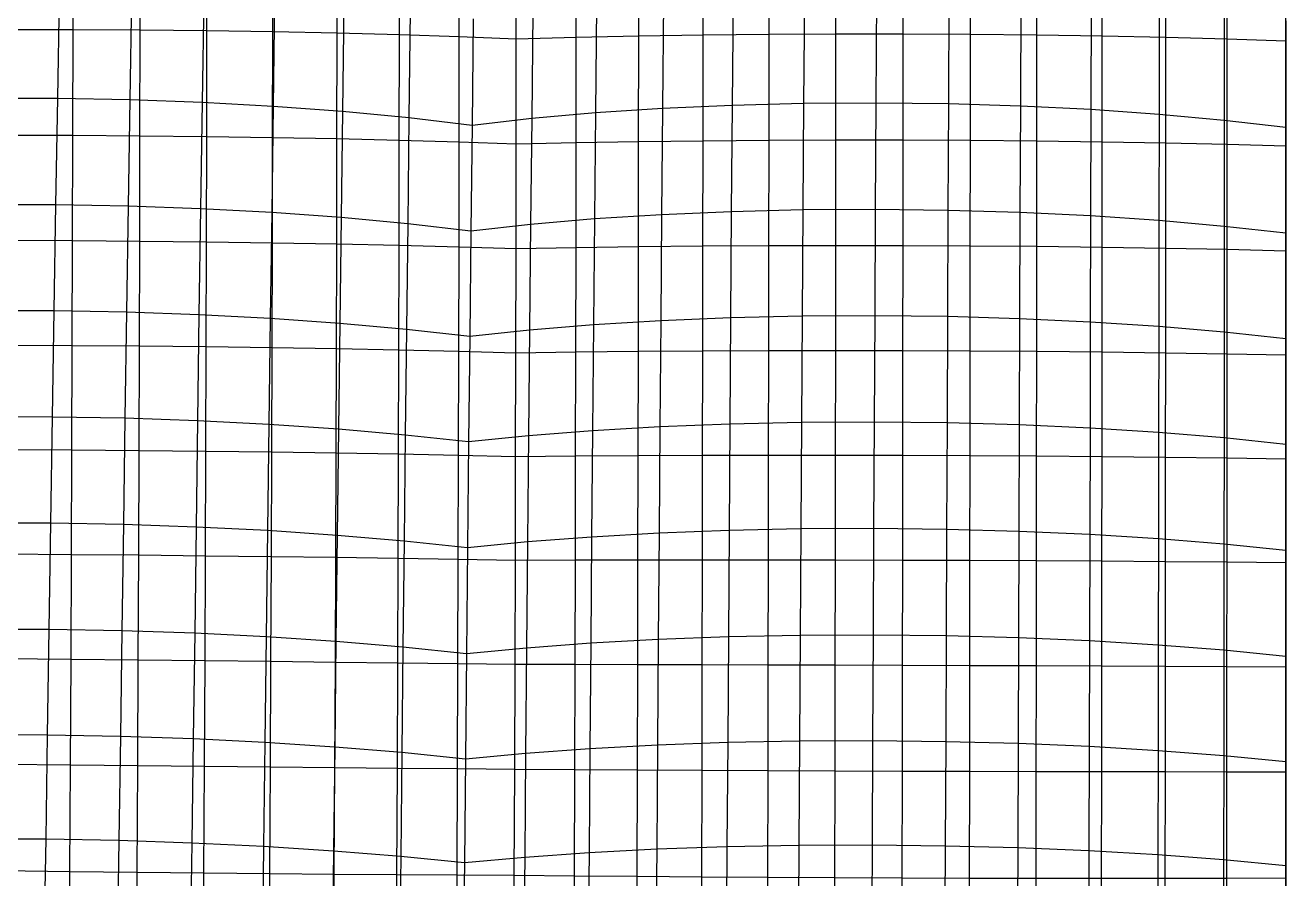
# Model space of a CAD drawing. Extents: x -429 to 429, y -1 to 209.
# Drawn here: x -39.8 to -0.01, y 73.77 to 100.71 of the extents above; entities that cross this region are included whole.
import ezdxf

# ---------------------------------------------------------------- set-up
doc = ezdxf.new("R2010")
doc.units = 0

msp = doc.modelspace()

# ---------------------------------------------------------------- linework, layer by layer
at = {"layer": 'default', "color": 3, "linetype": 'CONTINUOUS'}
for p, q in [((-38.289, 100.572, 18.514), (-38.285, 103.923, 18.32)), ((-36.17, 100.56, 18.467), (-36.166, 103.912, 18.274)), ((-34.064, 100.538, 18.233), (-34.06, 103.89, 18.039)), ((-31.987, 100.506, 17.811), (-31.983, 103.857, 17.617)), ((-29.956, 100.464, 17.205), (-29.952, 103.813, 17.012)), ((-27.987, 100.412, 16.421), (-27.984, 103.758, 16.228)), ((-26.096, 100.352, 15.465), (-26.093, 103.693, 15.272)), ((-24.298, 100.283, 14.344), (-24.295, 103.618, 14.151)), ((-24.298, 100.283, 14.344), (-24.295, 103.618, 14.151)), ((-22.405, 100.332, 15.304), (-22.402, 103.675, 15.111)), ((-20.433, 100.373, 16.092), (-20.431, 103.721, 15.898)), ((-18.398, 100.403, 16.701), (-18.396, 103.756, 16.507)), ((-16.317, 100.424, 17.125), (-16.315, 103.779, 16.931)), ((-14.206, 100.434, 17.363), (-14.205, 103.791, 17.168)), ((-12.083, 100.434, 17.411), (-12.081, 103.792, 17.216)), ((-9.963, 100.423, 17.269), (-9.962, 103.781, 17.074)), ((-7.864, 100.402, 16.939), (-7.863, 103.759, 16.744)), ((-5.803, 100.371, 16.422), (-5.802, 103.725, 16.228)), ((-3.796, 100.33, 15.725), (-3.795, 103.68, 15.531)), ((-1.859, 100.28, 14.85), (-1.859, 103.625, 14.657)), ((-0.008, 100.221, 13.807), (-0.008, 103.559, 13.614)), ((-40.404, 100.573, 18.37), (-38.289, 100.572, 18.514)), ((-38.295, 97.235, 18.684), (-38.289, 100.572, 18.514)), ((-38.289, 100.572, 18.514), (-36.17, 100.56, 18.467)), ((-36.176, 97.222, 18.638), (-36.17, 100.56, 18.467)), ((-36.17, 100.56, 18.467), (-34.064, 100.538, 18.233)), ((-34.069, 97.199, 18.404), (-34.064, 100.538, 18.233)), ((-34.064, 100.538, 18.233), (-31.987, 100.506, 17.811)), ((-31.992, 97.168, 17.982), (-31.987, 100.506, 17.811)), ((-31.987, 100.506, 17.811), (-29.956, 100.464, 17.205)), ((-29.96, 97.129, 17.376), (-29.956, 100.464, 17.205)), ((-29.956, 100.464, 17.205), (-27.987, 100.412, 16.421)), ((-27.991, 97.081, 16.592), (-27.987, 100.412, 16.421)), ((-27.987, 100.412, 16.421), (-26.096, 100.352, 15.465)), ((-26.1, 97.025, 15.635), (-26.096, 100.352, 15.465)), ((-26.096, 100.352, 15.465), (-24.298, 100.283, 14.344)), ((-24.301, 96.962, 14.514), (-24.298, 100.283, 14.344)), ((-24.301, 96.962, 14.514), (-24.298, 100.283, 14.344)), ((-24.298, 100.283, 14.344), (-22.405, 100.332, 15.304)), ((-22.408, 97.005, 15.475), (-22.405, 100.332, 15.304)), ((-22.405, 100.332, 15.304), (-20.433, 100.373, 16.092)), ((-20.436, 97.039, 16.263), (-20.433, 100.373, 16.092)), ((-20.433, 100.373, 16.092), (-18.398, 100.403, 16.701)), ((-18.401, 97.065, 16.872), (-18.398, 100.403, 16.701)), ((-18.398, 100.403, 16.701), (-16.317, 100.424, 17.125)), ((-16.32, 97.082, 17.297), (-16.317, 100.424, 17.125)), ((-16.317, 100.424, 17.125), (-14.206, 100.434, 17.363)), ((-14.209, 97.09, 17.534), (-14.206, 100.434, 17.363)), ((-14.206, 100.434, 17.363), (-12.083, 100.434, 17.411)), ((-12.085, 97.089, 17.582), (-12.083, 100.434, 17.411)), ((-12.083, 100.434, 17.411), (-9.963, 100.423, 17.269)), ((-9.965, 97.078, 17.44), (-9.963, 100.423, 17.269)), ((-9.963, 100.423, 17.269), (-7.864, 100.402, 16.939)), ((-7.865, 97.059, 17.11), (-7.864, 100.402, 16.939)), ((-7.864, 100.402, 16.939), (-5.803, 100.371, 16.422)), ((-5.804, 97.031, 16.594), (-5.803, 100.371, 16.422)), ((-5.803, 100.371, 16.422), (-3.796, 100.33, 15.725)), ((-3.797, 96.995, 15.896), (-3.796, 100.33, 15.725)), ((-3.796, 100.33, 15.725), (-1.859, 100.28, 14.85)), ((-1.86, 96.95, 15.021), (-1.859, 100.28, 14.85)), ((-1.859, 100.28, 14.85), (-0.008, 100.221, 13.807)), ((-0.008, 96.897, 13.977), (-0.008, 100.221, 13.807)), ((-40.41, 97.239, 18.541), (-38.295, 97.235, 18.684)), ((-38.303, 93.912, 18.831), (-38.295, 97.235, 18.684)), ((-38.295, 97.235, 18.684), (-36.176, 97.222, 18.638)), ((-36.183, 93.897, 18.785), (-36.176, 97.222, 18.638)), ((-36.176, 97.222, 18.638), (-34.069, 97.199, 18.404)), ((-34.076, 93.875, 18.55), (-34.069, 97.199, 18.404)), ((-34.069, 97.199, 18.404), (-31.992, 97.168, 17.982)), ((-31.998, 93.845, 18.128), (-31.992, 97.168, 17.982)), ((-31.992, 97.168, 17.982), (-29.96, 97.129, 17.376)), ((-29.966, 93.808, 17.522), (-29.96, 97.129, 17.376)), ((-29.96, 97.129, 17.376), (-27.991, 97.081, 16.592)), ((-27.996, 93.765, 16.738), (-27.991, 97.081, 16.592)), ((-27.991, 97.081, 16.592), (-26.1, 97.025, 15.635)), ((-26.105, 93.715, 15.781), (-26.1, 97.025, 15.635)), ((-26.1, 97.025, 15.635), (-24.301, 96.962, 14.514)), ((-24.306, 93.659, 14.659), (-24.301, 96.962, 14.514)), ((-24.306, 93.659, 14.659), (-24.301, 96.962, 14.514)), ((-24.301, 96.962, 14.514), (-22.408, 97.005, 15.475)), ((-22.412, 93.693, 15.62), (-22.408, 97.005, 15.475)), ((-22.408, 97.005, 15.475), (-20.436, 97.039, 16.263)), ((-20.44, 93.721, 16.409), (-20.436, 97.039, 16.263)), ((-20.436, 97.039, 16.263), (-18.401, 97.065, 16.872)), ((-18.405, 93.742, 17.018), (-18.401, 97.065, 16.872)), ((-18.401, 97.065, 16.872), (-16.32, 97.082, 17.297)), ((-16.323, 93.754, 17.443), (-16.32, 97.082, 17.297)), ((-16.32, 97.082, 17.297), (-14.209, 97.09, 17.534)), ((-14.212, 93.76, 17.681), (-14.209, 97.09, 17.534)), ((-14.209, 97.09, 17.534), (-12.085, 97.089, 17.582)), ((-12.087, 93.758, 17.729), (-12.085, 97.089, 17.582)), ((-12.085, 97.089, 17.582), (-9.965, 97.078, 17.44)), ((-9.967, 93.748, 17.587), (-9.965, 97.078, 17.44)), ((-9.965, 97.078, 17.44), (-7.865, 97.059, 17.11)), ((-7.867, 93.731, 17.256), (-7.865, 97.059, 17.11)), ((-7.865, 97.059, 17.11), (-5.804, 97.031, 16.594)), ((-5.805, 93.706, 16.74), (-5.804, 97.031, 16.594)), ((-5.804, 97.031, 16.594), (-3.797, 96.995, 15.896)), ((-3.798, 93.674, 16.042), (-3.797, 96.995, 15.896)), ((-3.797, 96.995, 15.896), (-1.86, 96.95, 15.021)), ((-1.86, 96.95, 15.021), (-0.008, 96.897, 13.977)), ((-1.86, 93.636, 15.167), (-1.86, 96.95, 15.021)), ((-0.008, 93.59, 14.123), (-0.008, 96.897, 13.977)), ((-40.418, 93.92, 18.687), (-38.303, 93.912, 18.831)), ((-38.312, 90.604, 18.949), (-38.303, 93.912, 18.831)), ((-38.303, 93.912, 18.831), (-36.183, 93.897, 18.785)), ((-36.192, 90.587, 18.904), (-36.183, 93.897, 18.785)), ((-36.183, 93.897, 18.785), (-34.076, 93.875, 18.55)), ((-34.084, 90.565, 18.669), (-34.076, 93.875, 18.55)), ((-34.076, 93.875, 18.55), (-31.998, 93.845, 18.128)), ((-32.006, 90.537, 18.247), (-31.998, 93.845, 18.128)), ((-31.998, 93.845, 18.128), (-29.966, 93.808, 17.522)), ((-29.974, 90.503, 17.641), (-29.966, 93.808, 17.522)), ((-29.966, 93.808, 17.522), (-27.996, 93.765, 16.738)), ((-28.003, 90.465, 16.856), (-27.996, 93.765, 16.738)), ((-27.996, 93.765, 16.738), (-26.105, 93.715, 15.781)), ((-26.111, 90.421, 15.899), (-26.105, 93.715, 15.781)), ((-26.105, 93.715, 15.781), (-24.306, 93.659, 14.659)), ((-24.311, 90.373, 14.777), (-24.306, 93.659, 14.659)), ((-24.311, 90.373, 14.777), (-24.306, 93.659, 14.659)), ((-24.306, 93.659, 14.659), (-22.412, 93.693, 15.62)), ((-22.418, 90.399, 15.739), (-22.412, 93.693, 15.62)), ((-22.412, 93.693, 15.62), (-20.44, 93.721, 16.409)), ((-20.445, 90.419, 16.527), (-20.44, 93.721, 16.409)), ((-20.44, 93.721, 16.409), (-18.405, 93.742, 17.018)), ((-18.41, 90.433, 17.137), (-18.405, 93.742, 17.018)), ((-18.405, 93.742, 17.018), (-16.323, 93.754, 17.443)), ((-16.328, 90.442, 17.562), (-16.323, 93.754, 17.443)), ((-16.323, 93.754, 17.443), (-14.212, 93.76, 17.681)), ((-14.216, 90.445, 17.8), (-14.212, 93.76, 17.681)), ((-14.212, 93.76, 17.681), (-12.087, 93.758, 17.729)), ((-12.091, 90.441, 17.848), (-12.087, 93.758, 17.729)), ((-12.087, 93.758, 17.729), (-9.967, 93.748, 17.587)), ((-9.97, 90.432, 17.706), (-9.967, 93.748, 17.587)), ((-9.967, 93.748, 17.587), (-7.867, 93.731, 17.256)), ((-7.87, 90.417, 17.376), (-7.867, 93.731, 17.256)), ((-7.867, 93.731, 17.256), (-5.805, 93.706, 16.74)), ((-5.807, 90.396, 16.859), (-5.805, 93.706, 16.74)), ((-5.805, 93.706, 16.74), (-3.798, 93.674, 16.042)), ((-3.799, 90.37, 16.16), (-3.798, 93.674, 16.042)), ((-3.798, 93.674, 16.042), (-1.86, 93.636, 15.167)), ((-1.861, 90.338, 15.285), (-1.86, 93.636, 15.167)), ((-1.86, 93.636, 15.167), (-0.008, 93.59, 14.123)), ((-0.008, 90.301, 14.241), (-0.008, 93.59, 14.123)), ((-40.428, 90.615, 18.806), (-38.312, 90.604, 18.949)), ((-38.324, 87.306, 19.038), (-38.312, 90.604, 18.949)), ((-38.312, 90.604, 18.949), (-36.192, 90.587, 18.904)), ((-36.203, 87.287, 18.992), (-36.192, 90.587, 18.904)), ((-36.192, 90.587, 18.904), (-34.084, 90.565, 18.669)), ((-34.095, 87.265, 18.757), (-34.084, 90.565, 18.669)), ((-34.084, 90.565, 18.669), (-32.006, 90.537, 18.247)), ((-32.016, 87.239, 18.335), (-32.006, 90.537, 18.247)), ((-32.006, 90.537, 18.247), (-29.974, 90.503, 17.641)), ((-29.983, 87.209, 17.729), (-29.974, 90.503, 17.641)), ((-29.974, 90.503, 17.641), (-28.003, 90.465, 16.856)), ((-28.012, 87.176, 16.944), (-28.003, 90.465, 16.856)), ((-28.003, 90.465, 16.856), (-26.111, 90.421, 15.899)), ((-26.119, 87.139, 15.986), (-26.111, 90.421, 15.899)), ((-26.111, 90.421, 15.899), (-24.311, 90.373, 14.777)), ((-24.318, 87.1, 14.864), (-24.311, 90.373, 14.777)), ((-24.318, 87.1, 14.864), (-24.311, 90.373, 14.777)), ((-24.311, 90.373, 14.777), (-22.418, 90.399, 15.739)), ((-22.424, 87.116, 15.826), (-22.418, 90.399, 15.739)), ((-22.418, 90.399, 15.739), (-20.445, 90.419, 16.527)), ((-20.451, 87.128, 16.615), (-20.445, 90.419, 16.527)), ((-20.445, 90.419, 16.527), (-18.41, 90.433, 17.137)), ((-18.415, 87.136, 17.225), (-18.41, 90.433, 17.137)), ((-18.41, 90.433, 17.137), (-16.328, 90.442, 17.562)), ((-16.333, 87.14, 17.65), (-16.328, 90.442, 17.562)), ((-16.328, 90.442, 17.562), (-14.216, 90.445, 17.8)), ((-14.22, 87.139, 17.888), (-14.216, 90.445, 17.8)), ((-14.216, 90.445, 17.8), (-12.091, 90.441, 17.848)), ((-12.095, 87.135, 17.936), (-12.091, 90.441, 17.848)), ((-12.091, 90.441, 17.848), (-9.97, 90.432, 17.706)), ((-9.973, 87.126, 17.795), (-9.97, 90.432, 17.706)), ((-9.97, 90.432, 17.706), (-7.87, 90.417, 17.376)), ((-7.872, 87.114, 17.464), (-7.87, 90.417, 17.376)), ((-7.87, 90.417, 17.376), (-5.807, 90.396, 16.859)), ((-5.809, 87.097, 16.947), (-5.807, 90.396, 16.859)), ((-5.807, 90.396, 16.859), (-3.799, 90.37, 16.16)), ((-3.8, 87.077, 16.248), (-3.799, 90.37, 16.16)), ((-3.799, 90.37, 16.16), (-1.861, 90.338, 15.285)), ((-1.862, 87.053, 15.373), (-1.861, 90.338, 15.285)), ((-1.861, 90.338, 15.285), (-0.008, 90.301, 14.241)), ((-0.008, 87.025, 14.328), (-0.008, 90.301, 14.241)), ((-40.44, 87.32, 18.894), (-38.324, 87.306, 19.038)), ((-38.337, 84.007, 19.093), (-38.324, 87.306, 19.038)), ((-38.324, 87.306, 19.038), (-36.203, 87.287, 18.992)), ((-36.216, 83.987, 19.048), (-36.203, 87.287, 18.992)), ((-36.203, 87.287, 18.992), (-34.095, 87.265, 18.757)), ((-34.107, 83.965, 18.813), (-34.095, 87.265, 18.757)), ((-34.095, 87.265, 18.757), (-32.016, 87.239, 18.335)), ((-32.027, 83.94, 18.391), (-32.016, 87.239, 18.335)), ((-32.016, 87.239, 18.335), (-29.983, 87.209, 17.729)), ((-29.993, 83.914, 17.785), (-29.983, 87.209, 17.729)), ((-29.983, 87.209, 17.729), (-28.012, 87.176, 16.944)), ((-28.022, 83.887, 17), (-28.012, 87.176, 16.944)), ((-28.012, 87.176, 16.944), (-26.119, 87.139, 15.986)), ((-26.128, 83.858, 16.042), (-26.119, 87.139, 15.986)), ((-26.119, 87.139, 15.986), (-24.318, 87.1, 14.864)), ((-24.327, 83.827, 14.918), (-24.318, 87.1, 14.864)), ((-24.327, 83.827, 14.918), (-24.318, 87.1, 14.864)), ((-24.318, 87.1, 14.864), (-22.424, 87.116, 15.826)), ((-22.432, 83.833, 15.881), (-22.424, 87.116, 15.826)), ((-22.424, 87.116, 15.826), (-20.451, 87.128, 16.615)), ((-20.458, 83.837, 16.671), (-20.451, 87.128, 16.615)), ((-20.451, 87.128, 16.615), (-18.415, 87.136, 17.225)), ((-18.421, 83.838, 17.281), (-18.415, 87.136, 17.225)), ((-18.415, 87.136, 17.225), (-16.333, 87.14, 17.65)), ((-16.338, 83.837, 17.706), (-16.333, 87.14, 17.65)), ((-16.333, 87.14, 17.65), (-14.22, 87.139, 17.888)), ((-14.225, 83.833, 17.944), (-14.22, 87.139, 17.888)), ((-14.22, 87.139, 17.888), (-12.095, 87.135, 17.936)), ((-12.099, 83.828, 17.992), (-12.095, 87.135, 17.936)), ((-12.095, 87.135, 17.936), (-9.973, 87.126, 17.795)), ((-9.977, 83.82, 17.85), (-9.973, 87.126, 17.795)), ((-9.973, 87.126, 17.795), (-7.872, 87.114, 17.464)), ((-7.875, 83.81, 17.52), (-7.872, 87.114, 17.464)), ((-7.872, 87.114, 17.464), (-5.809, 87.097, 16.947)), ((-5.811, 83.798, 17.003), (-5.809, 87.097, 16.947)), ((-5.809, 87.097, 16.947), (-3.8, 87.077, 16.248)), ((-3.802, 83.783, 16.303), (-3.8, 87.077, 16.248)), ((-3.8, 87.077, 16.248), (-1.862, 87.053, 15.373)), ((-1.862, 87.053, 15.373), (-0.008, 87.025, 14.328)), ((-1.862, 83.767, 15.428), (-1.862, 87.053, 15.373)), ((-0.008, 83.75, 14.383), (-0.008, 87.025, 14.328)), ((-40.454, 84.025, 18.95), (-38.337, 84.007, 19.093)), ((-38.352, 80.696, 19.11), (-38.337, 84.007, 19.093)), ((-38.337, 84.007, 19.093), (-36.216, 83.987, 19.048)), ((-36.23, 80.675, 19.064), (-36.216, 83.987, 19.048)), ((-36.216, 83.987, 19.048), (-34.107, 83.965, 18.813)), ((-34.121, 80.652, 18.83), (-34.107, 83.965, 18.813)), ((-34.107, 83.965, 18.813), (-32.027, 83.94, 18.391)), ((-32.041, 80.63, 18.408), (-32.027, 83.94, 18.391)), ((-32.027, 83.94, 18.391), (-29.993, 83.914, 17.785)), ((-30.006, 80.607, 17.803), (-29.993, 83.914, 17.785)), ((-29.993, 83.914, 17.785), (-28.022, 83.887, 17)), ((-28.034, 80.585, 17.019), (-28.022, 83.887, 17)), ((-28.022, 83.887, 17), (-26.128, 83.858, 16.042)), ((-26.139, 80.563, 16.063), (-26.128, 83.858, 16.042)), ((-26.128, 83.858, 16.042), (-24.327, 83.827, 14.918)), ((-24.337, 80.541, 14.941), (-24.327, 83.827, 14.918)), ((-24.337, 80.541, 14.941), (-24.327, 83.827, 14.918)), ((-24.327, 83.827, 14.918), (-22.432, 83.833, 15.881)), ((-22.44, 80.538, 15.902), (-22.432, 83.833, 15.881)), ((-22.432, 83.833, 15.881), (-20.458, 83.837, 16.671)), ((-20.465, 80.533, 16.69), (-20.458, 83.837, 16.671)), ((-20.458, 83.837, 16.671), (-18.421, 83.838, 17.281)), ((-18.428, 80.528, 17.299), (-18.421, 83.838, 17.281)), ((-18.421, 83.838, 17.281), (-16.338, 83.837, 17.706)), ((-16.344, 80.522, 17.723), (-16.338, 83.837, 17.706)), ((-16.338, 83.837, 17.706), (-14.225, 83.833, 17.944)), ((-14.23, 80.516, 17.961), (-14.225, 83.833, 17.944)), ((-14.225, 83.833, 17.944), (-12.099, 83.828, 17.992)), ((-12.104, 80.509, 18.009), (-12.099, 83.828, 17.992)), ((-12.099, 83.828, 17.992), (-9.977, 83.82, 17.85)), ((-9.981, 80.502, 17.867), (-9.977, 83.82, 17.85)), ((-9.977, 83.82, 17.85), (-7.875, 83.81, 17.52)), ((-7.879, 80.494, 17.537), (-7.875, 83.81, 17.52)), ((-7.875, 83.81, 17.52), (-5.811, 83.798, 17.003)), ((-5.815, 80.486, 17.021), (-5.811, 83.798, 17.003)), ((-5.811, 83.798, 17.003), (-3.802, 83.783, 16.303)), ((-3.804, 80.477, 16.323), (-3.802, 83.783, 16.303)), ((-3.802, 83.783, 16.303), (-1.862, 83.767, 15.428)), ((-1.864, 80.469, 15.449), (-1.862, 83.767, 15.428)), ((-1.862, 83.767, 15.428), (-0.008, 83.75, 14.383)), ((-0.008, 80.46, 14.405), (-0.008, 83.75, 14.383)), ((-40.47, 80.718, 18.967), (-38.352, 80.696, 19.11)), ((-38.369, 77.363, 19.091), (-38.352, 80.696, 19.11)), ((-38.352, 80.696, 19.11), (-36.23, 80.675, 19.064)), ((-36.248, 77.34, 19.045), (-36.23, 80.675, 19.064)), ((-36.23, 80.675, 19.064), (-34.121, 80.652, 18.83)), ((-34.138, 77.317, 18.811), (-34.121, 80.652, 18.83)), ((-34.121, 80.652, 18.83), (-32.041, 80.63, 18.408)), ((-32.058, 77.296, 18.39), (-32.041, 80.63, 18.408)), ((-32.041, 80.63, 18.408), (-30.006, 80.607, 17.803)), ((-30.023, 77.277, 17.787), (-30.006, 80.607, 17.803)), ((-30.006, 80.607, 17.803), (-28.034, 80.585, 17.019)), ((-28.049, 77.259, 17.006), (-28.034, 80.585, 17.019)), ((-28.034, 80.585, 17.019), (-26.139, 80.563, 16.063)), ((-26.153, 77.242, 16.053), (-26.139, 80.563, 16.063)), ((-26.139, 80.563, 16.063), (-24.337, 80.541, 14.941)), ((-24.348, 77.228, 14.935), (-24.337, 80.541, 14.941)), ((-24.348, 77.228, 14.935), (-24.337, 80.541, 14.941)), ((-24.337, 80.541, 14.941), (-22.44, 80.538, 15.902)), ((-22.449, 77.216, 15.892), (-22.44, 80.538, 15.902)), ((-22.44, 80.538, 15.902), (-20.465, 80.533, 16.69)), ((-20.473, 77.205, 16.676), (-20.465, 80.533, 16.69)), ((-20.465, 80.533, 16.69), (-18.428, 80.528, 17.299)), ((-18.434, 77.194, 17.282), (-18.428, 80.528, 17.299)), ((-18.428, 80.528, 17.299), (-16.344, 80.522, 17.723)), ((-16.349, 77.184, 17.705), (-16.344, 80.522, 17.723)), ((-16.344, 80.522, 17.723), (-14.23, 80.516, 17.961)), ((-14.235, 77.175, 17.941), (-14.23, 80.516, 17.961)), ((-14.23, 80.516, 17.961), (-12.104, 80.509, 18.009)), ((-12.109, 77.167, 17.989), (-12.104, 80.509, 18.009)), ((-12.104, 80.509, 18.009), (-9.981, 80.502, 17.867)), ((-9.986, 77.16, 17.848), (-9.981, 80.502, 17.867)), ((-9.981, 80.502, 17.867), (-7.879, 80.494, 17.537)), ((-7.884, 77.155, 17.519), (-7.879, 80.494, 17.537)), ((-7.879, 80.494, 17.537), (-5.815, 80.486, 17.021)), ((-5.819, 77.15, 17.005), (-5.815, 80.486, 17.021)), ((-5.815, 80.486, 17.021), (-3.804, 80.477, 16.323)), ((-3.808, 77.147, 16.309), (-3.804, 80.477, 16.323)), ((-3.804, 80.477, 16.323), (-1.864, 80.469, 15.449)), ((-1.866, 77.145, 15.438), (-1.864, 80.469, 15.449)), ((-1.864, 80.469, 15.449), (-0.008, 80.46, 14.405)), ((-0.008, 77.144, 14.399), (-0.008, 80.46, 14.405)), ((-40.487, 77.387, 18.949), (-38.369, 77.363, 19.091)), ((-38.389, 74, 19.037), (-38.369, 77.363, 19.091)), ((-38.369, 77.363, 19.091), (-36.248, 77.34, 19.045)), ((-36.267, 73.976, 18.99), (-36.248, 77.34, 19.045)), ((-36.248, 77.34, 19.045), (-34.138, 77.317, 18.811)), ((-34.158, 73.953, 18.757), (-34.138, 77.317, 18.811)), ((-34.138, 77.317, 18.811), (-32.058, 77.296, 18.39)), ((-32.078, 73.933, 18.339), (-32.058, 77.296, 18.39)), ((-32.058, 77.296, 18.39), (-30.023, 77.277, 17.787)), ((-30.042, 73.916, 17.739), (-30.023, 77.277, 17.787)), ((-30.023, 77.277, 17.787), (-28.049, 77.259, 17.006)), ((-28.067, 73.901, 16.962), (-28.049, 77.259, 17.006)), ((-28.049, 77.259, 17.006), (-26.153, 77.242, 16.053)), ((-26.169, 73.889, 16.015), (-26.153, 77.242, 16.053)), ((-26.153, 77.242, 16.053), (-24.348, 77.228, 14.935)), ((-24.361, 73.88, 14.904), (-24.348, 77.228, 14.935)), ((-24.361, 73.88, 14.904), (-24.348, 77.228, 14.935)), ((-24.348, 77.228, 14.935), (-22.449, 77.216, 15.892)), ((-22.458, 73.862, 15.854), (-22.449, 77.216, 15.892)), ((-22.449, 77.216, 15.892), (-20.473, 77.205, 16.676)), ((-20.48, 73.845, 16.633), (-20.473, 77.205, 16.676)), ((-20.473, 77.205, 16.676), (-18.434, 77.194, 17.282)), ((-18.44, 73.83, 17.234), (-18.434, 77.194, 17.282)), ((-18.434, 77.194, 17.282), (-16.349, 77.184, 17.705)), ((-16.355, 73.817, 17.653), (-16.349, 77.184, 17.705)), ((-16.349, 77.184, 17.705), (-14.235, 77.175, 17.941)), ((-14.241, 73.806, 17.887), (-14.235, 77.175, 17.941)), ((-14.235, 77.175, 17.941), (-12.109, 77.167, 17.989)), ((-12.115, 73.797, 17.934), (-12.109, 77.167, 17.989)), ((-12.109, 77.167, 17.989), (-9.986, 77.16, 17.848)), ((-9.992, 73.79, 17.794), (-9.986, 77.16, 17.848)), ((-9.986, 77.16, 17.848), (-7.884, 77.155, 17.519)), ((-7.89, 73.786, 17.467), (-7.884, 77.155, 17.519)), ((-7.884, 77.155, 17.519), (-5.819, 77.15, 17.005)), ((-5.825, 73.784, 16.956), (-5.819, 77.15, 17.005)), ((-5.819, 77.15, 17.005), (-3.808, 77.147, 16.309)), ((-3.813, 73.785, 16.266), (-3.808, 77.147, 16.309)), ((-3.808, 77.147, 16.309), (-1.866, 77.145, 15.438)), ((-1.869, 73.787, 15.401), (-1.866, 77.145, 15.438)), ((-1.866, 77.145, 15.438), (-0.008, 77.144, 14.399)), ((-0.008, 73.793, 14.368), (-0.008, 77.144, 14.399)), ((-40.506, 74.027, 18.897), (-38.389, 74, 19.037)), ((-38.409, 70.608, 18.964), (-38.389, 74, 19.037)), ((-38.389, 74, 19.037), (-36.267, 73.976, 18.99)), ((-36.288, 70.582, 18.916), (-36.267, 73.976, 18.99)), ((-36.267, 73.976, 18.99), (-34.158, 73.953, 18.757)), ((-34.179, 70.559, 18.684), (-34.158, 73.953, 18.757)), ((-34.158, 73.953, 18.757), (-32.078, 73.933, 18.339)), ((-32.099, 70.539, 18.267), (-32.078, 73.933, 18.339)), ((-32.078, 73.933, 18.339), (-30.042, 73.916, 17.739)), ((-30.063, 70.523, 17.671), (-30.042, 73.916, 17.739)), ((-30.042, 73.916, 17.739), (-28.067, 73.901, 16.962)), ((-28.087, 70.51, 16.9), (-28.067, 73.901, 16.962)), ((-28.067, 73.901, 16.962), (-26.169, 73.889, 16.015)), ((-26.185, 70.502, 15.958), (-26.169, 73.889, 16.015)), ((-26.169, 73.889, 16.015), (-24.361, 73.88, 14.904)), ((-24.374, 70.496, 14.854), (-24.361, 73.88, 14.904)), ((-24.374, 70.496, 14.854), (-24.361, 73.88, 14.904)), ((-24.361, 73.88, 14.904), (-22.458, 73.862, 15.854)), ((-22.468, 70.473, 15.797), (-22.458, 73.862, 15.854)), ((-22.458, 73.862, 15.854), (-20.48, 73.845, 16.633)), ((-20.487, 70.452, 16.569), (-20.48, 73.845, 16.633)), ((-20.48, 73.845, 16.633), (-18.44, 73.83, 17.234)), ((-18.446, 70.434, 17.166), (-18.44, 73.83, 17.234)), ((-18.44, 73.83, 17.234), (-16.355, 73.817, 17.653)), ((-16.361, 70.418, 17.581), (-16.355, 73.817, 17.653)), ((-16.355, 73.817, 17.653), (-14.241, 73.806, 17.887)), ((-14.247, 70.406, 17.813), (-14.241, 73.806, 17.887)), ((-14.241, 73.806, 17.887), (-12.115, 73.797, 17.934)), ((-12.121, 70.396, 17.86), (-12.115, 73.797, 17.934)), ((-12.115, 73.797, 17.934), (-9.992, 73.79, 17.794)), ((-9.999, 70.39, 17.72), (-9.992, 73.79, 17.794)), ((-9.992, 73.79, 17.794), (-7.89, 73.786, 17.467)), ((-7.897, 70.387, 17.395), (-7.89, 73.786, 17.467)), ((-7.89, 73.786, 17.467), (-5.825, 73.784, 16.956)), ((-5.831, 70.387, 16.888), (-5.825, 73.784, 16.956)), ((-5.825, 73.784, 16.956), (-3.813, 73.785, 16.266)), ((-3.818, 70.39, 16.202), (-3.813, 73.785, 16.266)), ((-3.813, 73.785, 16.266), (-1.869, 73.787, 15.401)), ((-1.872, 70.396, 15.344), (-1.869, 73.787, 15.401)), ((-1.869, 73.787, 15.401), (-0.008, 73.793, 14.368)), ((-0.008, 70.405, 14.318), (-0.008, 73.793, 14.368))]:
    msp.add_line(p, q, dxfattribs=at)
at = {"layer": 'default', "color": 5, "linetype": 'CONTINUOUS'}
for p, q in [((-38.724, 101.767, -19.552), (-38.785, 98.404, -20.194)), ((-36.44, 101.727, -19.593), (-36.495, 98.364, -20.235)), ((-34.165, 101.644, -19.398), (-34.215, 98.282, -20.037)), ((-31.925, 101.52, -18.969), (-31.97, 98.158, -19.602)), ((-17.454, 101.557, -20.178), (-17.485, 98.19, -20.818)), ((-15.205, 101.616, -20.584), (-15.231, 98.247, -21.227)), ((-12.926, 101.631, -20.755), (-12.947, 98.262, -21.4)), ((-10.641, 101.604, -20.69), (-10.656, 98.235, -21.334)), ((-8.376, 101.534, -20.389), (-8.386, 98.166, -21.03)), ((-29.744, 101.355, -18.31), (-29.785, 97.995, -18.936)), ((-27.647, 101.151, -17.429), (-27.686, 97.794, -18.045)), ((-23.771, 101.131, -17.61), (-23.81, 97.773, -18.226)), ((-21.761, 101.313, -18.683), (-21.799, 97.952, -19.308)), ((-19.647, 101.456, -19.542), (-19.682, 98.091, -20.176)), ((-6.156, 101.421, -19.855), (-6.162, 98.055, -20.49)), ((-4.006, 101.268, -19.096), (-4.008, 97.904, -19.723)), ((-1.949, 101.076, -18.118), (-1.949, 97.715, -18.735)), ((-25.657, 100.911, -16.336), (-25.695, 97.558, -16.94)), ((-25.657, 100.911, -16.336), (-25.695, 97.558, -16.94)), ((-0.008, 100.846, -16.932), (-0.008, 97.49, -17.538)), ((-41.059, 98.402, -19.915), (-38.785, 98.404, -20.194)), ((-38.785, 98.404, -20.194), (-38.842, 95.051, -20.783)), ((-38.785, 98.404, -20.194), (-36.495, 98.364, -20.235)), ((-36.495, 98.364, -20.235), (-36.549, 95.01, -20.824)), ((-36.495, 98.364, -20.235), (-34.215, 98.282, -20.037)), ((-34.215, 98.282, -20.037), (-34.265, 94.929, -20.626)), ((-34.215, 98.282, -20.037), (-31.97, 98.158, -19.602)), ((-31.97, 98.158, -19.602), (-32.017, 94.808, -20.19)), ((-31.97, 98.158, -19.602), (-29.785, 97.995, -18.936)), ((-29.785, 97.995, -18.936), (-29.829, 94.649, -19.522)), ((-29.785, 97.995, -18.936), (-27.686, 97.794, -18.045)), ((-23.81, 97.773, -18.226), (-21.799, 97.952, -19.308)), ((-21.799, 97.952, -19.308), (-21.83, 94.603, -19.895)), ((-21.799, 97.952, -19.308), (-19.682, 98.091, -20.176)), ((-19.682, 98.091, -20.176), (-19.711, 94.738, -20.765)), ((-19.682, 98.091, -20.176), (-17.485, 98.19, -20.818)), ((-17.485, 98.19, -20.818), (-17.511, 94.833, -21.408)), ((-17.485, 98.19, -20.818), (-15.231, 98.247, -21.227)), ((-15.231, 98.247, -21.227), (-15.254, 94.888, -21.819)), ((-15.231, 98.247, -21.227), (-12.947, 98.262, -21.4)), ((-12.947, 98.262, -21.4), (-12.966, 94.902, -21.992)), ((-12.947, 98.262, -21.4), (-10.656, 98.235, -21.334)), ((-10.656, 98.235, -21.334), (-10.672, 94.875, -21.926)), ((-10.656, 98.235, -21.334), (-8.386, 98.166, -21.03)), ((-8.386, 98.166, -21.03), (-8.399, 94.808, -21.62)), ((-8.386, 98.166, -21.03), (-6.162, 98.055, -20.49)), ((-6.162, 98.055, -20.49), (-6.171, 94.7, -21.08)), ((-6.162, 98.055, -20.49), (-4.008, 97.904, -19.723)), ((-4.008, 97.904, -19.723), (-4.014, 94.554, -20.31)), ((-4.008, 97.904, -19.723), (-1.949, 97.715, -18.735)), ((-27.686, 97.794, -18.045), (-27.726, 94.454, -18.629)), ((-27.686, 97.794, -18.045), (-25.695, 97.558, -16.94)), ((-25.695, 97.558, -16.94), (-25.731, 94.224, -17.521)), ((-25.695, 97.558, -16.94), (-25.731, 94.224, -17.521)), ((-25.695, 97.558, -16.94), (-23.81, 97.773, -18.226)), ((-23.81, 97.773, -18.226), (-23.845, 94.431, -18.81)), ((-1.949, 97.715, -18.735), (-1.952, 94.37, -19.32)), ((-1.949, 97.715, -18.735), (-0.008, 97.49, -17.538)), ((-0.008, 97.49, -17.538), (-0.008, 94.152, -18.12)), ((-41.119, 95.05, -20.504), (-38.842, 95.051, -20.783)), ((-38.842, 95.051, -20.783), (-38.897, 91.702, -21.347)), ((-38.842, 95.051, -20.783), (-36.549, 95.01, -20.824)), ((-36.549, 95.01, -20.824), (-36.6, 91.662, -21.388)), ((-36.549, 95.01, -20.824), (-34.265, 94.929, -20.626)), ((-34.265, 94.929, -20.626), (-34.314, 91.582, -21.189)), ((-34.265, 94.929, -20.626), (-32.017, 94.808, -20.19)), ((-32.017, 94.808, -20.19), (-32.062, 91.464, -20.752)), ((-32.017, 94.808, -20.19), (-29.829, 94.649, -19.522)), ((-21.83, 94.603, -19.895), (-19.711, 94.738, -20.765)), ((-19.711, 94.738, -20.765), (-19.738, 91.39, -21.328)), ((-19.711, 94.738, -20.765), (-17.511, 94.833, -21.408)), ((-17.511, 94.833, -21.408), (-17.535, 91.482, -21.973)), ((-17.511, 94.833, -21.408), (-15.254, 94.888, -21.819)), ((-15.254, 94.888, -21.819), (-15.275, 91.534, -22.384)), ((-15.254, 94.888, -21.819), (-12.966, 94.902, -21.992)), ((-12.966, 94.902, -21.992), (-12.984, 91.547, -22.558)), ((-12.966, 94.902, -21.992), (-10.672, 94.875, -21.926)), ((-10.672, 94.875, -21.926), (-10.687, 91.521, -22.491)), ((-10.672, 94.875, -21.926), (-8.399, 94.808, -21.62)), ((-8.399, 94.808, -21.62), (-8.411, 91.455, -22.186)), ((-8.399, 94.808, -21.62), (-6.171, 94.7, -21.08)), ((-29.829, 94.649, -19.522), (-29.871, 91.309, -20.083)), ((-29.829, 94.649, -19.522), (-27.726, 94.454, -18.629)), ((-27.726, 94.454, -18.629), (-27.765, 91.119, -19.189)), ((-27.726, 94.454, -18.629), (-25.731, 94.224, -17.521)), ((-25.731, 94.224, -17.521), (-23.845, 94.431, -18.81)), ((-23.845, 94.431, -18.81), (-23.877, 91.096, -19.37)), ((-23.845, 94.431, -18.81), (-21.83, 94.603, -19.895)), ((-21.83, 94.603, -19.895), (-21.86, 91.261, -20.457)), ((-6.171, 94.7, -21.08), (-6.18, 91.351, -21.644)), ((-6.171, 94.7, -21.08), (-4.014, 94.554, -20.31)), ((-4.014, 94.554, -20.31), (-4.02, 91.209, -20.873)), ((-4.014, 94.554, -20.31), (-1.952, 94.37, -19.32)), ((-1.952, 94.37, -19.32), (-1.955, 91.032, -19.881)), ((-1.952, 94.37, -19.32), (-0.008, 94.152, -18.12)), ((-25.731, 94.224, -17.521), (-25.767, 90.896, -18.079)), ((-25.731, 94.224, -17.521), (-25.767, 90.896, -18.079)), ((-0.008, 94.152, -18.12), (-0.008, 90.821, -18.679)), ((-41.177, 91.703, -21.067), (-38.897, 91.702, -21.347)), ((-38.897, 91.702, -21.347), (-38.949, 88.352, -21.889)), ((-38.897, 91.702, -21.347), (-36.6, 91.662, -21.388)), ((-36.6, 91.662, -21.388), (-36.65, 88.311, -21.93)), ((-36.6, 91.662, -21.388), (-34.314, 91.582, -21.189)), ((-34.314, 91.582, -21.189), (-34.36, 88.233, -21.731)), ((-34.314, 91.582, -21.189), (-32.062, 91.464, -20.752)), ((-17.535, 91.482, -21.973), (-15.275, 91.534, -22.384)), ((-15.275, 91.534, -22.384), (-15.296, 88.18, -22.939)), ((-15.275, 91.534, -22.384), (-12.984, 91.547, -22.558)), ((-12.984, 91.547, -22.558), (-13.001, 88.192, -23.113)), ((-12.984, 91.547, -22.558), (-10.687, 91.521, -22.491)), ((-10.687, 91.521, -22.491), (-10.701, 88.166, -23.047)), ((-10.687, 91.521, -22.491), (-8.411, 91.455, -22.186)), ((-32.062, 91.464, -20.752), (-32.106, 88.117, -21.294)), ((-32.062, 91.464, -20.752), (-29.871, 91.309, -20.083)), ((-29.871, 91.309, -20.083), (-29.912, 87.966, -20.624)), ((-29.871, 91.309, -20.083), (-27.765, 91.119, -19.189)), ((-23.877, 91.096, -19.37), (-21.86, 91.261, -20.457)), ((-21.86, 91.261, -20.457), (-21.891, 87.917, -21.005)), ((-21.86, 91.261, -20.457), (-19.738, 91.39, -21.328)), ((-19.738, 91.39, -21.328), (-19.766, 88.041, -21.879)), ((-19.738, 91.39, -21.328), (-17.535, 91.482, -21.973)), ((-17.535, 91.482, -21.973), (-17.559, 88.129, -22.526)), ((-8.411, 91.455, -22.186), (-8.421, 88.102, -22.74)), ((-8.411, 91.455, -22.186), (-6.18, 91.351, -21.644)), ((-6.18, 91.351, -21.644), (-6.187, 88, -22.196)), ((-6.18, 91.351, -21.644), (-4.02, 91.209, -20.873)), ((-4.02, 91.209, -20.873), (-4.024, 87.863, -21.421)), ((-4.02, 91.209, -20.873), (-1.955, 91.032, -19.881)), ((-27.765, 91.119, -19.189), (-27.803, 87.781, -19.728)), ((-27.765, 91.119, -19.189), (-25.767, 90.896, -18.079)), ((-25.767, 90.896, -18.079), (-25.802, 87.564, -18.617)), ((-25.767, 90.896, -18.079), (-25.802, 87.564, -18.617)), ((-25.767, 90.896, -18.079), (-23.877, 91.096, -19.37)), ((-23.877, 91.096, -19.37), (-23.911, 87.757, -19.913)), ((-1.955, 91.032, -19.881), (-1.957, 87.691, -20.425)), ((-1.955, 91.032, -19.881), (-0.008, 90.821, -18.679)), ((-0.008, 90.821, -18.679), (-0.008, 87.486, -19.218)), ((-41.232, 88.354, -21.608), (-38.949, 88.352, -21.889)), ((-38.949, 88.352, -21.889), (-39.001, 84.998, -22.426)), ((-38.949, 88.352, -21.889), (-36.65, 88.311, -21.93)), ((-36.65, 88.311, -21.93), (-36.698, 84.957, -22.467)), ((-36.65, 88.311, -21.93), (-34.36, 88.233, -21.731)), ((-34.36, 88.233, -21.731), (-34.405, 84.879, -22.266)), ((-34.36, 88.233, -21.731), (-32.106, 88.117, -21.294)), ((-32.106, 88.117, -21.294), (-32.147, 84.765, -21.827)), ((-32.106, 88.117, -21.294), (-29.912, 87.966, -20.624)), ((-29.912, 87.966, -20.624), (-29.95, 84.616, -21.154)), ((-29.912, 87.966, -20.624), (-27.803, 87.781, -19.728)), ((-21.891, 87.917, -21.005), (-19.766, 88.041, -21.879)), ((-19.766, 88.041, -21.879), (-19.791, 84.685, -22.405)), ((-19.766, 88.041, -21.879), (-17.559, 88.129, -22.526)), ((-17.559, 88.129, -22.526), (-17.581, 84.77, -23.053)), ((-17.559, 88.129, -22.526), (-15.296, 88.18, -22.939)), ((-15.296, 88.18, -22.939), (-15.315, 84.818, -23.467)), ((-15.296, 88.18, -22.939), (-13.001, 88.192, -23.113)), ((-13.001, 88.192, -23.113), (-13.017, 84.83, -23.641)), ((-13.001, 88.192, -23.113), (-10.701, 88.166, -23.047)), ((-10.701, 88.166, -23.047), (-10.714, 84.804, -23.574)), ((-10.701, 88.166, -23.047), (-8.421, 88.102, -22.74)), ((-8.421, 88.102, -22.74), (-8.432, 84.741, -23.267)), ((-8.421, 88.102, -22.74), (-6.187, 88, -22.196)), ((-6.187, 88, -22.196), (-6.195, 84.642, -22.722)), ((-6.187, 88, -22.196), (-4.024, 87.863, -21.421)), ((-27.803, 87.781, -19.728), (-27.839, 84.435, -20.254)), ((-27.803, 87.781, -19.728), (-25.802, 87.564, -18.617)), ((-25.802, 87.564, -18.617), (-25.836, 84.222, -19.138)), ((-25.802, 87.564, -18.617), (-25.836, 84.222, -19.138)), ((-25.802, 87.564, -18.617), (-23.911, 87.757, -19.913)), ((-23.911, 87.757, -19.913), (-23.942, 84.409, -20.437)), ((-23.911, 87.757, -19.913), (-21.891, 87.917, -21.005)), ((-21.891, 87.917, -21.005), (-21.919, 84.564, -21.53)), ((-4.024, 87.863, -21.421), (-4.03, 84.508, -21.947)), ((-4.024, 87.863, -21.421), (-1.957, 87.691, -20.425)), ((-1.957, 87.691, -20.425), (-1.96, 84.34, -20.949)), ((-1.957, 87.691, -20.425), (-0.008, 87.486, -19.218)), ((-0.008, 87.486, -19.218), (-0.008, 84.14, -19.741)), ((-41.288, 85.002, -22.144), (-39.001, 84.998, -22.426)), ((-39.001, 84.998, -22.426), (-39.052, 81.645, -22.938)), ((-39.001, 84.998, -22.426), (-36.698, 84.957, -22.467)), ((-36.698, 84.957, -22.467), (-36.746, 81.603, -22.979)), ((-36.698, 84.957, -22.467), (-34.405, 84.879, -22.266)), ((-34.405, 84.879, -22.266), (-34.45, 81.525, -22.779)), ((-34.405, 84.879, -22.266), (-32.147, 84.765, -21.827)), ((-32.147, 84.765, -21.827), (-32.189, 81.412, -22.339)), ((-32.147, 84.765, -21.827), (-29.95, 84.616, -21.154)), ((-19.791, 84.685, -22.405), (-17.581, 84.77, -23.053)), ((-17.581, 84.77, -23.053), (-17.603, 81.412, -23.567)), ((-17.581, 84.77, -23.053), (-15.315, 84.818, -23.467)), ((-15.315, 84.818, -23.467), (-15.334, 81.459, -23.981)), ((-15.315, 84.818, -23.467), (-13.017, 84.83, -23.641)), ((-13.017, 84.83, -23.641), (-13.034, 81.47, -24.156)), ((-13.017, 84.83, -23.641), (-10.714, 84.804, -23.574)), ((-10.714, 84.804, -23.574), (-10.728, 81.444, -24.089)), ((-10.714, 84.804, -23.574), (-8.432, 84.741, -23.267)), ((-29.95, 84.616, -21.154), (-29.99, 81.266, -21.665)), ((-29.95, 84.616, -21.154), (-27.839, 84.435, -20.254)), ((-27.839, 84.435, -20.254), (-27.875, 81.086, -20.765)), ((-27.839, 84.435, -20.254), (-25.836, 84.222, -19.138)), ((-25.836, 84.222, -19.138), (-23.942, 84.409, -20.437)), ((-23.942, 84.409, -20.437), (-23.972, 81.06, -20.948)), ((-23.942, 84.409, -20.437), (-21.919, 84.564, -21.53)), ((-21.919, 84.564, -21.53), (-21.947, 81.211, -22.042)), ((-21.919, 84.564, -21.53), (-19.791, 84.685, -22.405)), ((-19.791, 84.685, -22.405), (-19.816, 81.329, -22.918)), ((-8.432, 84.741, -23.267), (-8.442, 81.382, -23.781)), ((-8.432, 84.741, -23.267), (-6.195, 84.642, -22.722)), ((-6.195, 84.642, -22.722), (-6.203, 81.284, -23.236)), ((-6.195, 84.642, -22.722), (-4.03, 84.508, -21.947)), ((-4.03, 84.508, -21.947), (-4.035, 81.153, -22.46)), ((-4.03, 84.508, -21.947), (-1.96, 84.34, -20.949)), ((-25.836, 84.222, -19.138), (-25.87, 80.877, -19.648)), ((-25.836, 84.222, -19.138), (-25.87, 80.877, -19.648)), ((-1.96, 84.34, -20.949), (-1.962, 80.988, -21.461)), ((-1.96, 84.34, -20.949), (-0.008, 84.14, -19.741)), ((-0.008, 84.14, -19.741), (-0.008, 80.792, -20.251)), ((-41.341, 81.65, -22.656), (-39.052, 81.645, -22.938)), ((-39.052, 81.645, -22.938), (-39.102, 78.312, -23.437)), ((-39.052, 81.645, -22.938), (-36.746, 81.603, -22.979)), ((-36.746, 81.603, -22.979), (-36.794, 78.269, -23.479)), ((-36.746, 81.603, -22.979), (-34.45, 81.525, -22.779)), ((-34.45, 81.525, -22.779), (-34.495, 78.192, -23.278)), ((-34.45, 81.525, -22.779), (-32.189, 81.412, -22.339)), ((-32.189, 81.412, -22.339), (-32.231, 78.08, -22.838)), ((-32.189, 81.412, -22.339), (-29.99, 81.266, -21.665)), ((-29.99, 81.266, -21.665), (-30.029, 77.935, -22.164)), ((-29.99, 81.266, -21.665), (-27.875, 81.086, -20.765)), ((-23.972, 81.06, -20.948), (-21.947, 81.211, -22.042)), ((-21.947, 81.211, -22.042), (-21.974, 77.879, -22.541)), ((-21.947, 81.211, -22.042), (-19.816, 81.329, -22.918)), ((-19.816, 81.329, -22.918), (-19.841, 77.993, -23.418)), ((-19.816, 81.329, -22.918), (-17.603, 81.412, -23.567)), ((-17.603, 81.412, -23.567), (-17.625, 78.074, -24.068)), ((-17.603, 81.412, -23.567), (-15.334, 81.459, -23.981)), ((-15.334, 81.459, -23.981), (-15.354, 78.12, -24.482)), ((-15.334, 81.459, -23.981), (-13.034, 81.47, -24.156)), ((-13.034, 81.47, -24.156), (-13.05, 78.13, -24.657)), ((-13.034, 81.47, -24.156), (-10.728, 81.444, -24.089)), ((-10.728, 81.444, -24.089), (-10.742, 78.104, -24.59)), ((-10.728, 81.444, -24.089), (-8.442, 81.382, -23.781)), ((-8.442, 81.382, -23.781), (-8.454, 78.043, -24.282)), ((-8.442, 81.382, -23.781), (-6.203, 81.284, -23.236)), ((-6.203, 81.284, -23.236), (-6.212, 77.947, -23.737)), ((-6.203, 81.284, -23.236), (-4.035, 81.153, -22.46)), ((-27.875, 81.086, -20.765), (-27.911, 77.758, -21.263)), ((-27.875, 81.086, -20.765), (-25.87, 80.877, -19.648)), ((-25.87, 80.877, -19.648), (-25.903, 77.552, -20.144)), ((-25.87, 80.877, -19.648), (-25.903, 77.552, -20.144)), ((-25.87, 80.877, -19.648), (-23.972, 81.06, -20.948)), ((-23.972, 81.06, -20.948), (-24.003, 77.731, -21.445)), ((-4.035, 81.153, -22.46), (-4.041, 77.817, -22.96)), ((-4.035, 81.153, -22.46), (-1.962, 80.988, -21.461)), ((-1.962, 80.988, -21.461), (-1.965, 77.656, -21.96)), ((-1.962, 80.988, -21.461), (-0.008, 80.792, -20.251)), ((-0.008, 80.792, -20.251), (-0.008, 77.463, -20.749)), ((-41.395, 78.318, -23.155), (-39.102, 78.312, -23.437)), ((-39.102, 78.312, -23.437), (-39.153, 75.024, -23.918)), ((-39.102, 78.312, -23.437), (-36.794, 78.269, -23.479)), ((-36.794, 78.269, -23.479), (-36.842, 74.982, -23.96)), ((-36.794, 78.269, -23.479), (-34.495, 78.192, -23.278)), ((-34.495, 78.192, -23.278), (-34.54, 74.905, -23.759)), ((-34.495, 78.192, -23.278), (-32.231, 78.08, -22.838)), ((-32.231, 78.08, -22.838), (-32.274, 74.795, -23.319)), ((-32.231, 78.08, -22.838), (-30.029, 77.935, -22.164)), ((-21.974, 77.879, -22.541), (-19.841, 77.993, -23.418)), ((-19.841, 77.993, -23.418), (-19.866, 74.706, -23.9)), ((-19.841, 77.993, -23.418), (-17.625, 78.074, -24.068)), ((-17.625, 78.074, -24.068), (-17.649, 74.783, -24.55)), ((-17.625, 78.074, -24.068), (-15.354, 78.12, -24.482)), ((-15.354, 78.12, -24.482), (-15.374, 74.827, -24.965)), ((-15.354, 78.12, -24.482), (-13.05, 78.13, -24.657)), ((-13.05, 78.13, -24.657), (-13.069, 74.836, -25.14)), ((-13.05, 78.13, -24.657), (-10.742, 78.104, -24.59)), ((-10.742, 78.104, -24.59), (-10.757, 74.811, -25.073)), ((-10.742, 78.104, -24.59), (-8.454, 78.043, -24.282)), ((-8.454, 78.043, -24.282), (-8.467, 74.751, -24.765)), ((-8.454, 78.043, -24.282), (-6.212, 77.947, -23.737)), ((-30.029, 77.935, -22.164), (-30.068, 74.653, -22.644)), ((-30.029, 77.935, -22.164), (-27.911, 77.758, -21.263)), ((-27.911, 77.758, -21.263), (-27.947, 74.481, -21.741)), ((-27.911, 77.758, -21.263), (-25.903, 77.552, -20.144)), ((-25.903, 77.552, -20.144), (-24.003, 77.731, -21.445)), ((-24.003, 77.731, -21.445), (-24.033, 74.452, -21.925)), ((-24.003, 77.731, -21.445), (-21.974, 77.879, -22.541)), ((-21.974, 77.879, -22.541), (-22.002, 74.595, -23.021)), ((-6.212, 77.947, -23.737), (-6.221, 74.657, -24.219)), ((-6.212, 77.947, -23.737), (-4.041, 77.817, -22.96)), ((-4.041, 77.817, -22.96), (-4.047, 74.532, -23.441)), ((-4.041, 77.817, -22.96), (-1.965, 77.656, -21.96)), ((-1.965, 77.656, -21.96), (-1.969, 74.374, -22.44)), ((-1.965, 77.656, -21.96), (-0.008, 77.463, -20.749)), ((-25.903, 77.552, -20.144), (-25.935, 74.28, -20.622)), ((-25.903, 77.552, -20.144), (-25.935, 74.28, -20.622)), ((-0.008, 77.463, -20.749), (-0.008, 74.188, -21.227)), ((-41.448, 75.032, -23.635), (-39.153, 75.024, -23.918)), ((-39.153, 75.024, -23.918), (-39.202, 71.8, -24.369)), ((-39.153, 75.024, -23.918), (-36.842, 74.982, -23.96)), ((-36.842, 74.982, -23.96), (-36.888, 71.758, -24.41)), ((-36.842, 74.982, -23.96), (-34.54, 74.905, -23.759)), ((-34.54, 74.905, -23.759), (-34.583, 71.683, -24.209)), ((-34.54, 74.905, -23.759), (-32.274, 74.795, -23.319)), ((-17.649, 74.783, -24.55), (-15.374, 74.827, -24.965)), ((-15.374, 74.827, -24.965), (-15.394, 71.597, -25.417)), ((-15.374, 74.827, -24.965), (-13.069, 74.836, -25.14)), ((-13.069, 74.836, -25.14), (-13.086, 71.605, -25.593)), ((-13.069, 74.836, -25.14), (-10.757, 74.811, -25.073)), ((-10.757, 74.811, -25.073), (-10.773, 71.581, -25.525)), ((-10.757, 74.811, -25.073), (-8.467, 74.751, -24.765)), ((-32.274, 74.795, -23.319), (-32.314, 71.577, -23.768)), ((-32.274, 74.795, -23.319), (-30.068, 74.653, -22.644)), ((-30.068, 74.653, -22.644), (-30.105, 71.441, -23.092)), ((-30.068, 74.653, -22.644), (-27.947, 74.481, -21.741)), ((-27.947, 74.481, -21.741), (-27.981, 71.276, -22.188)), ((-27.947, 74.481, -21.741), (-25.935, 74.28, -20.622)), ((-25.935, 74.28, -20.622), (-24.033, 74.452, -21.925)), ((-24.033, 74.452, -21.925), (-24.061, 71.247, -22.372)), ((-24.033, 74.452, -21.925), (-22.002, 74.595, -23.021)), ((-22.002, 74.595, -23.021), (-22.029, 71.381, -23.47)), ((-22.002, 74.595, -23.021), (-19.866, 74.706, -23.9)), ((-19.866, 74.706, -23.9), (-19.891, 71.485, -24.35)), ((-19.866, 74.706, -23.9), (-17.649, 74.783, -24.55)), ((-17.649, 74.783, -24.55), (-17.671, 71.557, -25.002)), ((-8.467, 74.751, -24.765), (-8.479, 71.523, -25.217)), ((-8.467, 74.751, -24.765), (-6.221, 74.657, -24.219)), ((-6.221, 74.657, -24.219), (-6.231, 71.435, -24.67)), ((-6.221, 74.657, -24.219), (-4.047, 74.532, -23.441)), ((-4.047, 74.532, -23.441), (-4.054, 71.315, -23.891)), ((-4.047, 74.532, -23.441), (-1.969, 74.374, -22.44)), ((-25.935, 74.28, -20.622), (-25.966, 71.085, -21.067)), ((-25.935, 74.28, -20.622), (-25.966, 71.085, -21.067)), ((-1.969, 74.374, -22.44), (-1.972, 71.166, -22.888)), ((-1.969, 74.374, -22.44), (-0.008, 74.188, -21.227)), ((-0.008, 74.188, -21.227), (-0.008, 70.99, -21.674))]:
    msp.add_line(p, q, dxfattribs=at)

doc.saveas('drawing.dxf')
